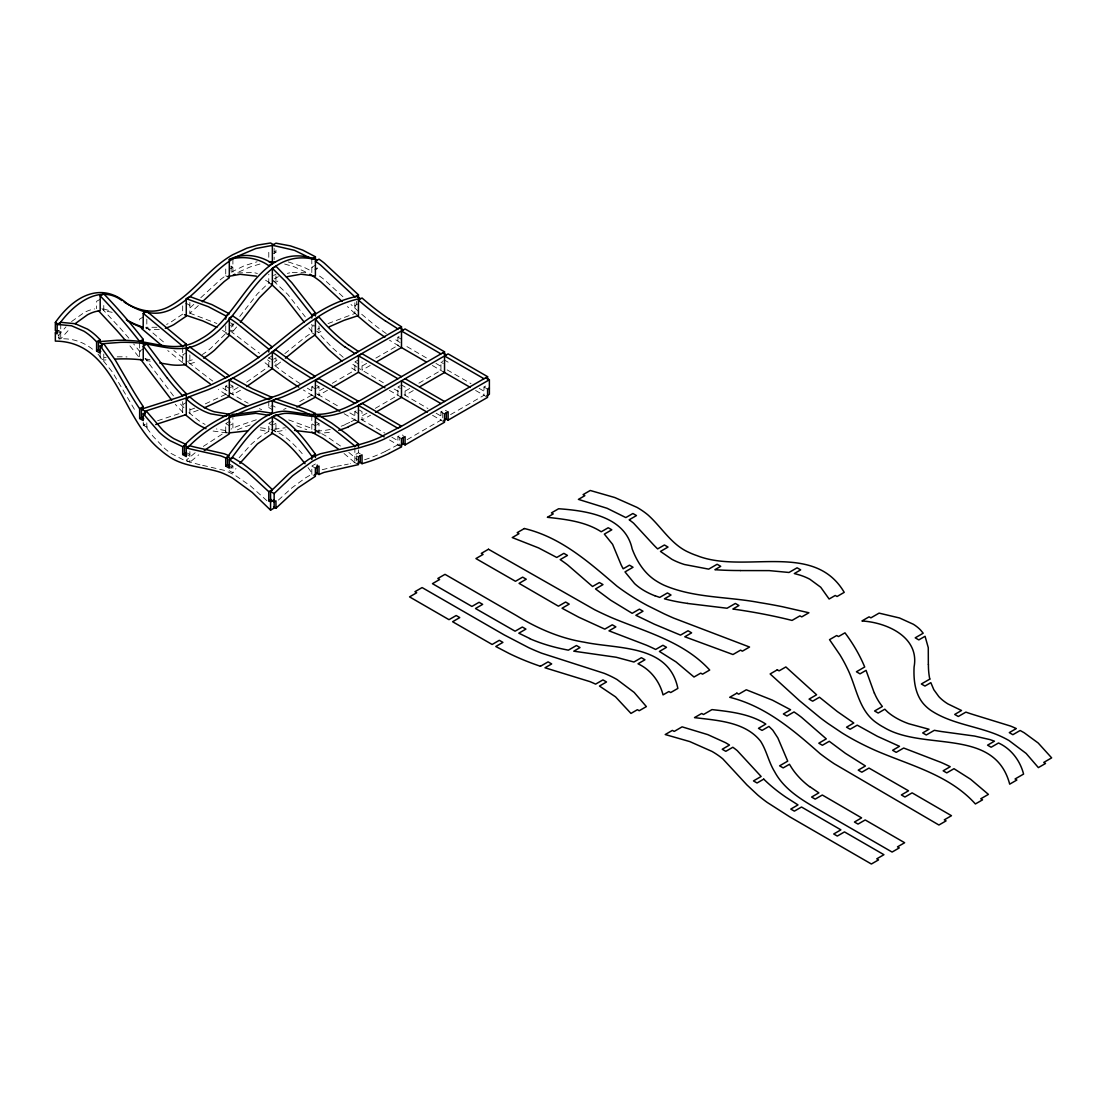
<?xml version="1.0" encoding="UTF-8"?>
<svg xmlns="http://www.w3.org/2000/svg" width="1107" height="1107" viewBox="0 0 1107 1107"><rect width="100%" height="100%" fill="white"/><g stroke="black" fill="none" stroke-linecap="round" stroke-linejoin="round"><path stroke-width="0.75" stroke-dasharray="5 3.75" d="M230.837 468.621L232.373 466.504M229.315 470.738L232.899 472.814L235.957 468.565M239.776 316.45L257.294 293.978L268.78 282.783L268.78 274.162M239.14 457.703L251.386 444.115L260.588 436.283L268.78 431.329L272.364 433.404M58.159 335.615L66.033 326.828M58.339 337.51L60.733 338.894L69.63 328.904M225.731 325.749L225.731 333.484L210.828 348.248A69.589 40.184 -60 0 1 202.387 354.531M200.782 297.714L220.556 279.531A94.524 54.575 -60 0 1 225.731 275.712L225.731 267.244M278.383 500.101L291.944 487.8L305.767 477.698L311.814 474.225L315.398 476.287M198.361 305.56L196.409 307.372A167.641 96.779 -60 0 1 189.864 313.212L189.864 302.46M193.794 304.397L192.826 305.297A167.641 96.779 -60 0 1 188.107 309.545M71.54 321.57L83.952 312.686A50.438 29.128 -60 0 1 92.628 309.323L94.635 308.922M195.164 452.749L186.28 460.194L189.864 462.269L198.748 454.825M284.831 353.631L303.415 338.576A148.905 85.972 -60 0 1 311.814 332.709L311.814 324.323L315.398 326.385M277.013 359.996L274.204 362.238M280.597 362.072L275.947 365.753L273.554 364.369M182.683 314.111L170.201 322.594A60.027 34.663 -60 0 1 166.576 324.379M272.364 355.762L268.78 357.838L268.78 366.459L246.64 382.192M203.301 446.398L225.731 431.813L229.315 433.875M273.554 280.846L275.947 282.23L279.919 279.794M316.602 331.145L318.996 332.529L320.947 331.353M238.13 387.478L230.602 391.781M274.315 278.895L278.411 276.639M240.482 390.273L232.899 394.549L230.519 393.165M332.238 383.34L354.863 370.208L354.863 361.92L358.447 359.844M231.28 272.142L244.301 265.735L257.087 261.764M317.363 329.277L319.383 328.115M323.894 388.197L317.239 392.03M327.478 390.273L318.996 395.157L316.602 393.774M100.184 299.25L96.6 301.312L96.6 308.673M58.934 332.82L60.733 331.796L57.149 329.72M143.232 317.017L139.648 319.079L139.648 322.455M230.519 268.627L232.899 267.244L229.315 265.182M273.554 253.683L275.947 252.299L275.947 247.747M143.232 348.968L139.648 351.03L143.232 353.105M273.554 275.546L275.947 274.162M315.398 265.182L311.814 267.244L315.398 269.319M230.519 325.583L232.899 324.199L232.899 331.436L230.519 330.066M186.28 352.829L182.683 354.89L186.28 356.966M186.28 402.519L182.683 404.595L186.28 406.67M358.447 303.664L354.863 305.726L358.447 307.801M229.315 396.444L225.731 394.369L225.731 386.191L229.315 384.115M273.554 359.208L275.947 357.838L275.947 365.753M230.519 387.561L232.899 386.191L232.899 394.549M225.731 431.813L225.731 423.607L229.315 421.532L232.899 423.607L230.519 424.991M268.78 401.191L268.78 407.528L272.364 405.466L275.947 407.528L273.554 408.912M188.065 455.544L189.864 454.507L186.28 452.431M315.398 397.178L311.814 395.116L311.814 386.855L315.398 384.779M401.495 347.529L397.897 345.467L397.897 337.192L401.495 335.117M316.602 388.239L318.996 386.855L318.996 395.157M362.418 365.836L366.638 363.4M268.78 431.329L268.78 423.275L272.364 421.2L275.947 423.275L275.947 431.882L285.91 429.862M370.222 365.476L362.031 370.195L362.031 361.92M273.554 424.659L275.947 423.275M230.519 467.445L232.899 466.061L232.899 472.814M316.602 425.102L318.996 423.718L318.996 433.045L321.556 432.989A128.979 74.46 -60 0 0 332.681 431.73M358.447 421.878L354.863 419.816L354.863 411.624L358.447 409.548L362.031 411.624L362.031 419.982L370.527 415.236M375.287 408.358L397.897 395.296L397.897 387.021L400.291 385.637M418.889 383.188L440.946 370.444L440.946 362.169L443.34 360.785M405.466 390.937L409.673 388.502M413.271 390.577L405.079 395.296L405.079 387.021L401.495 384.945M311.814 474.225L311.814 466.061L315.398 463.985M360.245 453.801L358.447 452.763L354.863 454.839L358.447 456.9M401.495 446.896L397.897 444.834L397.897 436.587L401.495 434.525L403.28 435.549M407.085 439.673L440.946 420.148L440.946 411.859L444.53 409.798L448.127 411.859M450.591 414.585L483.994 395.296L483.994 387.021L487.578 384.945M375.84 358.101L397.897 345.467M366.943 413.16L361.214 416.384M311.814 395.116L296.911 403.142M397.897 444.834L385.43 451.324M225.731 394.369L204.906 404.055M354.863 419.816L351.03 421.753M238.96 271.907L250.293 266.898L260.671 263.826M349.77 422.362L344.817 424.618M328.059 323.562L354.863 313.475L358.447 315.55M286.049 408.372L283.627 409.465M194.68 408.123L188.038 410.572M198.264 410.185L189.864 413.285L189.864 406.048M250.154 424.977L241.312 428.201A150.054 86.637 -60 0 0 236.4 430.332M322.206 469.714L335.379 466.504M256.298 419.774L237.714 426.14A150.054 86.637 -60 0 0 231.086 429.073M157.623 420.729L182.683 412.468L182.683 401.606M143.232 422.265L143.232 425.185L146.276 424.258M143.232 425.185L146.816 427.26L149.874 426.32M187.553 361.38L190.1 360.591A69.589 40.184 -60 0 0 195.081 358.613M274.135 429.225L285.329 427.786M358.447 464.622L354.863 462.546L350.213 463.667M287.35 273.374L289.757 272.862M348.304 464.082L344.402 464.885M341.371 465.452L336.708 466.268M156.917 327.285L145.792 327.257M237.631 272.959L252.188 272.516M101.387 358.737L103.767 360.121L106.826 359.789M159.297 329.526L150.649 329.512L145.017 327.81M292.234 272.474L305.795 272.751M316.685 430.955L317.972 430.927A128.979 74.46 -60 0 0 330.301 429.405M226.714 432.92L212.752 430.997M260.449 427.759L269.79 429.046M225.537 430.581L216.335 428.935M260.2 429.959L267.451 431.439M145.003 358.82L150.04 359.706M150.303 361.186L146.816 360.619L146.816 355.831M202.636 465.327L224.264 470.35A94.026 54.285 60 0 1 236.123 475.996L250.376 485.848L267.631 501.374M103.684 308.964L110.146 310.846M199.938 464.802L184.855 460.623L171.031 453.427A59.114 34.123 60 0 1 164.306 448.141L152.932 436.186L143.398 423.386M254.887 272.848L257.405 273.471M288.235 261.93L302.986 266.787L312.188 271.395M284.637 264.006L294.337 266.87L307.109 272.668M189.698 313.129L216.903 323.493M112.181 312.326L103.767 310.652L103.767 302.875M288.719 419.899L312.838 428.81M296.731 425.752L306.764 429.724M271.035 429.364C284.942 434.193 295.265 445.498 304.563 456.43M314.07 429.391L326.662 436.421L341.855 446.965M337.372 405.743L316.381 393.622M349.881 412.911L357.118 417.076M344.069 413.7L356.163 420.66M274.149 251.275L275.947 252.299M444.53 360.093L448.127 362.169M397.897 337.192L401.495 339.254M440.946 362.169L443.34 363.539M483.994 387.021L487.578 389.083M426.389 357.907L404.913 345.412M435.964 363.428L443.201 367.607M447.145 369.89L470.987 383.645M479.179 388.377L485.461 392.003M432.38 365.504L444.53 372.519M475.595 390.453L487.578 397.371M268.78 282.783L272.364 284.859M225.731 275.712L229.315 277.788M311.814 332.709L315.398 334.784M354.863 361.92L358.447 363.995M397.897 387.021L400.291 388.391M440.946 411.859L444.53 413.935M383.354 382.759L359.429 368.659M394.092 388.958L400.167 392.459M404.11 394.742L427.939 408.497M436.13 413.229L442.413 416.855M389.332 390.356L401.495 397.371M432.546 415.305L444.53 422.224M230.519 322.829L232.899 324.199M189.864 305.394L186.28 303.332L182.683 305.394L182.683 312.658M268.78 357.838L272.364 359.9M316.602 385.471L318.996 386.855M225.731 333.484L229.315 335.559M311.814 386.855L315.398 388.931M354.863 411.624L358.447 413.686M397.897 436.587L401.495 438.663M361.062 419.345L384.904 433.141M268.78 366.459L272.364 368.534M318.996 423.718L315.398 421.656L311.814 423.718L315.398 425.794M316.602 431.675L318.996 433.045M230.519 384.807L232.899 386.191M268.78 407.528L272.364 409.604M225.731 386.191L229.315 388.253M268.78 423.275L272.364 425.351M273.554 430.512L275.947 431.882M311.814 466.061L315.398 468.123M225.731 423.607L229.315 425.683M229.315 463.985L232.899 466.061M391.864 437.196L399.378 441.555M389.512 439.977L399.696 445.913L399.696 437.625M312.797 395.697L303.387 390.024M222.507 330.481L226.7 332.999M311.62 390.785L306.971 387.948M398.88 346.021L389.47 340.167M400.07 342.492L393.068 338.092M229.481 392.404L231.93 393.94A260.754 150.552 60 0 0 248.148 403.197M355.845 370.734L348.747 366.085M265.555 280.209L269.748 282.894M225.897 394.479L218.3 389.484M230.284 330.938L259.591 353.354M357.021 367.137L350.02 362.404M300.163 383.645L297.921 382.178A314.692 181.686 60 0 1 282.064 371.094L272.53 363.816M227.004 390.813L221.884 387.422M386.246 333.567L384.004 331.989A207.064 119.556 60 0 1 372.755 323.548L361.048 313.696M92.518 349.217C83.15 341.676 70.959 337.746 58.934 339.033L58.934 330.758M273.332 280.832L287.862 294.476L305.324 316.948M268.946 365.877L263.923 361.892M267.507 359.83L270.039 361.851M188.564 362.529L208.005 377.57A390.896 225.69 60 0 0 212.821 381.085M182.613 362.709L167.738 350.532M343.212 357.312L331.975 347.432L318.013 332.515M183.056 358.101L173.854 350.559M348.83 452.445L357.63 459.834M344.014 453.51L355.347 463.03M163.407 341.855L145.017 326.33M188.882 412.607L198.291 420.259A66.282 38.261 60 0 0 205.099 424.438M358.613 311.524L351.016 304.508M355.029 313.599L347.432 306.584M342.907 296.704L324.047 279.434A94.026 54.285 60 0 0 316.381 273.955M182.849 412.358L175.252 404.318M98.011 354.143L112.347 371.98L135.801 411.679M101.982 308.562L120.359 328.378A351.403 202.885 60 0 1 129.81 339.337M183.956 407.791L178.836 402.242M311.98 331.713L307.815 326.662M311.399 324.586L313.087 326.662M140.008 351.874L135.552 346.311A351.403 202.885 60 0 0 133.67 343.986M173.495 395.932L145.183 358.502M138.513 356.62L131.968 348.387A351.403 202.885 60 0 0 129.132 344.914M308.023 467.611L312.686 474.087M442.745 412.897L442.745 421.186M358.447 449.829L358.447 452.763M356.648 301.381L356.648 304.688M356.648 455.876L356.648 462.505M354.863 302.778L354.863 313.475M354.863 447.491L354.863 462.546M318.996 325.956L318.996 332.529M311.814 258.844L311.814 274.01M311.814 415.554L311.814 430.927M275.947 275.781L275.947 282.23M274.149 248.369L274.149 259.55M268.78 252.299L268.78 259.744M232.899 259.066L232.899 272.142M232.899 414.281L232.899 430.332M231.114 266.22L231.114 272.848M189.864 354.89L189.864 363.802L193.683 362.653A69.589 40.184 -60 0 0 197.433 361.256M189.864 451.587L189.864 462.269M182.683 347.653L182.683 362.487M146.816 319.079L146.816 328.834M146.816 422.874L146.816 427.26M139.648 343.059L139.648 356.634M103.767 354.046L103.767 360.121M100.184 353.493L100.184 358.045L103.242 357.713A362.584 209.334 -60 0 1 106.203 357.423M60.733 323.908L60.733 338.894M261.653 409.659A292.193 168.707 60 0 1 259.384 408.649M236.607 327.008A197.129 113.813 -60 0 1 232.899 331.436M233.964 323.77A197.129 113.813 -60 0 1 231.155 327.188M117.217 356.828A362.584 209.334 -60 0 1 127.001 356.938M344.803 424.811A128.979 74.46 -60 0 1 341.15 426.237M385.416 451.379A221.109 127.651 -60 0 1 363.525 460.111"/><path stroke-width="1.5" d="M229.91 466.407L227.53 465.023L227.53 456.734C241.88 437.915 257.945 412.358 284.264 411.181C295.154 411.846 305.836 414.959 316.823 414.392C336.791 414.322 354.461 403.778 371.219 394.134L444.53 351.805L444.53 355.126M239.873 463.376L257.377 443.935L272.364 433.404L272.364 416.841L275.947 414.765C292.788 423.455 304.425 439.244 315.398 454.174L315.398 457.44M240.427 322.262L259.384 297.797L272.364 284.859L272.364 268.281L275.947 266.22L291.805 282.686L315.398 312.88L315.398 316.007M57.744 332.142L55.35 330.758L55.35 322.469C73.408 296.704 100.82 280.348 127.692 304.093C138.472 310.68 151.631 315.62 164.306 311.98A59.114 34.123 -60 0 0 171.031 309.49C192.051 298.973 206.123 279.268 224.264 264.947A94.026 54.285 -60 0 1 236.123 256.907L255.772 248.549L274.149 245.062L270.565 242.987L257.931 245.007L246.792 248.231L232.539 254.831A94.026 54.285 -60 0 0 220.68 262.871C202.539 277.193 188.467 296.897 167.448 307.414A59.114 34.123 -60 0 1 160.723 309.905C148.047 313.544 134.874 308.618 124.095 302.031M273.554 506.868L275.947 508.251L275.947 500.807L274.149 501.845L270.565 499.783L270.565 491.494L288.955 473.754L308.604 459.433A94.026 54.285 -60 0 1 320.449 453.773L355.029 445.941L369.157 441.638A207.064 119.556 -60 0 0 380.421 437.099L403.806 424.977L487.578 376.657L487.578 379.978M57.744 331.45L55.35 332.82L55.35 341.108C115.502 341.593 120.801 418.654 160.723 450.217A59.114 34.123 60 0 0 167.448 455.489C182.959 467.043 203.038 466.545 220.68 472.412A94.026 54.285 60 0 1 232.539 478.072L252.188 492.394L270.565 510.133L274.149 508.058L274.149 493.57L292.539 475.83L312.188 461.494A94.026 54.285 -60 0 1 324.047 455.849L358.613 448.017L372.755 443.713A207.064 119.556 -60 0 0 384.004 439.161L407.39 427.039L489.377 379.77L489.377 394.258L486.983 395.642M275.947 508.251L298.004 487.855L315.398 476.287L315.398 468.123L318.996 466.061L318.996 474.516A94.524 54.575 -60 0 1 324.157 472.371L358.447 464.622L358.447 456.9L362.031 454.839L362.031 463.667A221.109 127.651 -60 0 0 389.014 453.455M202.332 301.768L224.154 281.607A94.524 54.575 -60 0 1 229.315 277.788L229.315 259.508C242.724 252.493 260.076 255.122 272.364 263.591L268.78 265.652C257.447 257.613 242.558 255.731 229.315 259.508M55.35 332.82L57.149 333.857L57.149 324.393L60.733 322.331L75.124 323.701L87.536 314.762A50.438 29.128 -60 0 1 96.212 311.399L100.184 310.735L100.184 295.915L103.767 293.853L106.826 297.036A362.584 209.334 60 0 1 143.246 339.379L143.232 344.18M186.875 454.852L184.482 453.469L184.482 445.18C210.067 418.626 244.578 406.518 278.48 395.088A314.692 181.686 -60 0 0 294.337 387.879L357.478 352.123M285.426 358.156L306.999 340.652A148.905 85.972 -60 0 1 315.398 334.784L315.398 319.148L318.996 317.072L321.556 319.978A128.979 74.46 60 0 0 348.387 344.858M204.255 450.48L229.315 433.875L229.315 416.343L232.899 414.281A197.129 113.813 60 0 0 237.548 414.046L259.384 411.209L272.364 413.257L268.78 415.319L255.8 413.285L233.964 416.121A197.129 113.813 60 0 1 229.315 416.343M246.598 386.564L272.364 368.534L272.364 351.971L275.947 349.895L294.476 363.317L315.398 376.477L311.814 378.552L290.878 365.393L272.364 351.971M232.899 275.408L234.864 274.204M332.474 387.367L358.447 372.27L358.447 355.776L362.031 353.714L401.495 376.657M129.782 321.791A207.12 119.584 -60 0 0 143.19 327.963L143.232 313.364L146.816 311.288L186.28 344.139L186.28 347.031M143.232 409.853L143.232 406.573A207.12 119.584 60 0 1 129.782 384.959L115.253 359.955L103.767 343.779L100.184 345.854L100.184 353.091L96.6 351.016L96.6 341.8L100.184 339.738L96.212 335.808A50.438 29.128 60 0 0 87.536 329.139L75.124 323.701M269.305 262.207L272.364 261.819L272.364 245.242L275.947 243.18L290.338 245.865L302.751 250.127L315.398 256.769L315.398 260.131M165.344 328.253A60.027 34.663 -60 0 0 173.799 324.669L186.28 316.173L186.28 298.655L189.864 296.593L211.921 304.605L229.315 313.765L225.731 315.841L225.731 319.19M96.6 351.016L98.993 349.632M143.232 339.406L139.648 341.468A362.584 209.334 60 0 0 103.242 299.098L100.184 295.915M115.46 359.097A362.584 209.334 -60 0 1 143.246 360.079L143.232 346.117L146.816 344.056L170.727 375.896A121.784 70.308 60 0 0 186.239 393.635M315.398 256.769L311.814 258.844L294.42 250.32L272.364 245.242M286.339 276.847L301.007 274.19L315.398 276.072L315.398 261.21L318.996 259.149A94.524 54.575 60 0 1 324.157 262.968L358.447 294.808L358.447 297.755M203.55 358.087A69.589 40.184 -60 0 0 214.412 350.296L229.315 335.559L229.315 318.11L232.899 316.048A150.054 86.637 60 0 1 241.312 321.943L272.364 347.114L268.78 349.175L268.78 352.068M315.398 269.319L317.197 268.281M186.28 344.139L182.683 346.2L143.232 313.364M186.28 349.079L189.864 347.017L229.315 375.73L225.731 377.805L186.28 349.079L186.28 364.563A121.784 70.308 -60 0 1 170.769 364.757L159.782 362.985M143.232 413.755L159.339 432.408A60.027 34.663 60 0 0 170.201 440.724L182.683 446.647L186.28 444.571L173.799 438.649A60.027 34.663 60 0 1 162.923 430.346L146.816 411.679L143.232 413.755L143.232 420.563L139.648 418.488L139.648 408.649L143.232 406.573M311.814 318.069L311.814 314.955L315.398 312.88M139.648 418.488L142.028 417.104M182.683 395.628L186.28 393.552L186.28 396.541M358.447 294.808L354.863 296.87L320.573 265.043A94.524 54.575 60 0 0 315.398 261.21M186.28 399.004L189.864 396.929L193.683 400.208A69.589 40.184 60 0 0 214.412 411.776L229.315 414.253L225.731 416.329L210.828 413.866A69.589 40.184 60 0 1 190.086 402.353L186.28 399.004L186.28 414.544L155.713 424.521M329.374 326.745L344.056 320.31L358.447 315.55L358.447 300.066L362.031 297.991A221.109 127.651 60 0 0 389.014 318.927M229.315 380.047L232.899 377.971L252.631 388.889L272.364 397.524L268.78 399.599L264.947 398.077L246.64 389.761L229.315 380.047L229.315 396.444L204.283 407.846M182.683 446.647L182.683 454.507L186.28 456.568L186.28 447.823L189.864 445.747A167.641 96.779 60 0 0 196.409 447.463L224.154 453.732A94.524 54.575 60 0 1 227.544 455.088M272.364 412.773L272.364 400.955L275.947 398.894L306.999 409.645A148.905 85.972 60 0 1 315.398 413.478L315.398 416.744M389.014 318.871L401.495 326.786L397.897 328.862L385.43 320.933M182.683 454.507L185.077 453.123M315.398 380.656L318.996 378.58L358.447 401.274L354.863 403.335L315.398 380.656L315.398 397.178L339.766 411.237M377.017 361.56L401.495 347.529L401.495 331.007L405.079 328.945L444.53 351.805M186.28 447.823A167.641 96.779 60 0 0 192.826 449.539L220.556 455.807A94.524 54.575 60 0 1 225.731 457.952L229.315 455.876M225.731 457.952L225.731 466.061L229.315 468.123L229.315 459.723L232.899 457.648L243.291 463.999L255.33 473.381L272.364 489.612L268.78 491.688L268.78 500.807L270.565 501.845L274.149 499.783M315.398 413.478L311.814 415.554A148.905 85.972 60 0 0 303.415 411.721L272.364 400.955M225.731 466.061L228.125 464.677M294.573 430.415L315.398 432.989L315.398 417.436L318.996 415.36L331.643 423.082L346.768 434.207L358.447 443.949L358.447 446.882M358.447 405.411L362.031 403.335L401.495 426.223L397.897 428.298L358.447 405.411L358.447 421.878L348.414 426.693M375.522 412.371L401.495 397.371L401.495 380.808L440.946 403.585M420.065 386.647L444.53 372.519L444.53 355.956L483.994 378.732M311.814 459.516L311.814 456.25L315.398 454.174M358.447 443.949L354.863 446.024L332.806 428.437L315.398 417.436M268.78 500.807L271.16 499.437M314.803 474.682L317.197 473.312L317.197 465.023M357.852 463.459L360.245 462.089L360.245 455.461M489.377 388.045L487.578 389.083L487.578 397.371L448.127 420.148L445.734 418.764M400.9 445.222L403.28 443.838L403.28 437.21M443.935 420.494L446.329 419.11L446.329 412.482M540.451 666.276L548.09 661.861L551.687 663.923L545.004 667.784L589.713 681.552A94.524 54.575 0 0 1 595.608 684.126L602.941 679.892L606.525 681.967L599.454 686.049L615.534 696.857L630.962 713.42L637.411 709.698L639.196 710.736L646.377 706.598L634.159 692.415L617.097 679.573A94.026 54.285 0 0 0 604.214 673.333L541.655 653.199A207.064 119.556 0 0 1 528.717 647.678L504.128 634.865L422.099 587.568L414.931 591.705L416.716 592.743L409.548 596.881L448.999 619.671L456.181 615.52L459.765 617.595L452.597 621.733L492.131 644.468L499.326 640.316L502.924 642.378L495.784 646.502L508.888 653.351A221.109 127.651 0 0 0 540.437 666.276M929.866 679.075L921.342 683.988L924.94 686.063L930.835 682.659L933.81 689.689L938.847 696.635A60.027 34.663 0 0 0 947.938 703.927L961.526 710.5L954.718 714.43L958.302 716.492L965.885 712.119A167.641 96.779 0 0 0 974.229 714.873L1010.4 726.012A94.524 54.575 0 0 1 1016.295 728.572L1009.28 732.626L1012.863 734.702L1020.142 730.495L1024.183 732.751L1038.2 743.018L1051.65 757.866L1043.749 762.432L1045.534 763.47L1038.366 767.608L1026.147 753.438L1009.086 740.597A94.026 54.285 0 0 0 996.203 734.342C974.727 725.805 950.622 723.466 931.015 710.514A59.114 34.123 0 0 1 925.48 705.934C915.143 695.929 913.413 680.597 914.091 666.954C919.682 636.982 886.693 622.397 861.924 620.972L869.092 616.834L870.891 617.858L879.083 613.126L899.493 617.969L913.386 624.279A50.438 29.114 0 0 1 920.637 630.118L923.196 633.218L915.212 637.826L918.796 639.901L925.065 636.29L928.275 647.692L928.344 664.38M763.747 779.12L757.05 782.995L753.466 780.919L761.132 776.491L737.276 750.671A94.524 54.575 0 0 0 732.834 747.267L725.805 751.321L722.221 749.259L729.499 745.053L725.597 742.714L707.802 734.633L682.092 726.856L674.191 731.423L672.392 730.385L665.224 734.536L689.772 741.579L712.009 751.432A94.026 54.285 0 0 1 722.829 758.876L746.907 784.905L757.7 794.992A207.064 119.556 0 0 0 767.262 802.464L789.457 816.662L871.375 864.014L878.557 859.876L876.758 858.838L883.939 854.701L844.475 831.911L837.307 836.062L833.723 833.986L840.891 829.849L801.51 807.017L794.369 811.14L790.785 809.079L797.995 804.914L786.136 797.344A221.109 127.651 0 0 1 763.733 779.12M315.398 397.178L296.884 407.03M402.685 443.533L405.079 444.917L444.53 422.224L444.53 413.935L448.127 411.859L448.127 420.148M389.014 453.386L401.495 446.896L401.495 438.663L405.079 436.587L405.079 444.917M141.433 409.161L179.472 397.012L204.408 387.685A390.896 225.69 -60 0 0 212.959 383.991L228.333 376.435A260.754 150.552 -60 0 0 246.806 365.518A292.193 168.707 -60 0 0 260.339 356.191C290.726 333.664 318.124 304.591 356.648 296.413L360.245 298.489C321.722 306.653 294.31 335.739 263.936 358.267A292.193 168.707 -60 0 1 250.39 367.579A260.754 150.552 -60 0 1 231.93 378.511L216.543 386.052A390.896 225.69 -60 0 1 208.005 389.761L183.056 399.087L145.017 411.237L141.433 409.161L141.433 417.45L143.827 418.833M227.53 276.57L240.164 274.287L256.354 276.155M247.705 430.803L229.149 432.92M98.398 341.703L116.775 340.278A351.403 202.885 -60 0 1 131.968 340.679C152.738 341.814 174.574 352.275 194.707 342.188A66.282 38.261 -60 0 0 201.516 338.507C242.779 315.924 259.01 237.106 317.197 260.007C260.103 244.509 246.003 318.027 205.099 340.582A66.282 38.261 -60 0 1 198.291 344.249C178.158 354.337 156.322 343.89 135.552 342.741A351.403 202.885 -60 0 0 120.359 342.354L101.982 343.765L98.398 341.703L98.398 349.978L100.779 351.362M57.149 324.393L71.54 325.762L83.952 331.214A50.438 29.128 60 0 1 92.628 337.87L96.6 341.8M740.334 570.575L769.254 570.617L789 572.471L797.095 567.808L800.679 569.87L794.314 573.551L799.697 575.031A50.438 29.114 0 0 1 809.812 579.21L820.73 587.236L829.115 599.012L835.259 595.469L837.058 596.507L844.226 592.356C813.742 540.507 744.347 574.45 697.064 555.659A59.114 34.123 0 0 1 689.121 552.476C671.354 544.824 661.751 527.167 647.844 514.838A94.026 54.285 0 0 0 637.023 507.393L614.8 497.541L590.239 490.484L583.071 494.635L584.856 495.673L578.421 499.382L607.106 508.293L625.829 517.578L632.9 513.496L636.483 515.571L629.15 519.792A94.524 54.575 0 0 1 633.605 523.196L652.881 544.091A167.641 96.779 0 0 0 657.655 548.906L664.421 544.99L668.019 547.066L660.464 551.424L671.838 559.27A60.027 34.663 0 0 0 684.472 564.515L708.688 569.136L717.142 564.266L720.726 566.327L714.901 569.704A207.12 119.584 0 0 0 740.334 570.534M270.565 261.626L275.463 262.248M687.502 603.453L727.05 608.241L735.352 603.453L738.936 605.515L732.862 609.03A362.584 209.334 0 0 1 787.769 619.367L792.045 620.418L799.932 615.866L801.717 616.903L808.899 612.766L782.538 606.747A351.403 202.885 0 0 0 759.416 602.554C727.728 596.507 694.075 598.195 664.006 585.202A66.282 38.261 0 0 1 656.977 581.396C644.897 574.159 636.995 561.816 632.152 548.864C625.164 516.166 586.392 510.714 558.62 508.75L551.438 512.887L553.237 513.925L547.384 517.301C565.802 519.349 585.299 521.535 601.239 531.775L608.213 527.748L611.811 529.81L604.353 534.114L612.6 544.34L621.055 564.667A197.129 113.813 0 0 0 623.186 568.804L629.454 565.179L633.038 567.254L624.998 571.904L634.574 583.583A69.589 40.184 0 0 0 654.915 595.787M186.28 298.655L208.337 306.681L225.731 315.841M184.482 314.72L202.858 320.933L216.875 327.381M654.97 595.732L659.73 597.406L667.438 592.951L671.022 595.026L664.449 598.818A121.784 70.308 0 0 0 687.53 603.398M205.999 428.658L201.516 426.513A66.282 38.261 60 0 1 194.707 422.32L185.298 414.668M529.727 638.49L518.837 633.19L525.922 629.094L522.338 627.032L515.101 631.198L475.498 608.504L482.666 604.367L479.082 602.291L471.914 606.442L432.45 583.666L439.631 579.514L437.832 578.477L445.014 574.339L516.526 615.63C537.31 628.361 559.976 638.282 584.164 642.171C618.093 649.325 668.849 644.177 677.858 688.416L670.69 692.553L668.891 691.515L663.038 694.892C659.689 681.538 650.612 669.583 637.992 663.799L644.966 659.772L641.382 657.71L633.924 662.014L616.225 657.254L573.772 651.179L580.013 647.567L576.429 645.506L568.348 650.169L564.556 649.394A128.979 74.46 0 0 1 529.589 638.601M272.364 416.841C289.204 425.531 300.841 441.306 311.814 456.25M311.8 432.131L323.078 438.483L338.272 449.041M271.395 432.948C285.329 439.645 295.666 451.767 305.048 463.708M229.315 459.723L246.709 471.291L268.78 491.688M129.74 321.86L126.392 319.881M487.578 376.657L448.127 353.88L374.816 396.209C357.409 406.297 338.839 417.159 318.013 416.481C306.708 416.869 295.79 412.828 284.513 413.395C259.896 417.09 244.965 440.531 231.114 458.81L227.53 456.734M442.745 352.842L446.329 354.918M485.779 377.695L489.377 379.77M440.946 353.88L401.495 331.007M425.849 361.74L401.329 347.473M443.561 371.952L470.267 387.381M405.079 378.732L444.53 401.509M397.897 378.732L358.447 355.776M384.932 387.81L358.281 372.243M400.526 396.804L427.233 412.233M357.478 421.407L384.184 436.878M121.908 300.564C98.814 283.184 72.232 305.532 58.934 324.545L55.35 322.469M139.648 325.818L143.232 327.88M359.637 462.283L362.031 463.667M316.602 473.146L318.996 474.516M270.565 491.494L274.149 493.57M184.482 445.18L188.065 447.256C213.665 420.702 248.162 408.594 282.064 397.164A314.692 181.686 -60 0 0 297.921 389.955L403.28 329.941L399.696 327.866L354.863 353.548L344.817 346.754M358.447 351.473L348.414 344.692M298.835 387.173L294.337 384.254A314.692 181.686 60 0 1 278.48 373.156L271.381 367.787M228.014 333.857L258.706 357.658M384.918 337.165L380.421 334.065A207.064 119.556 60 0 1 369.157 325.61L357.464 315.772M809.687 786.579L818.862 792.861L811.611 797.054L815.195 799.116L822.307 795.02L861.606 817.879L854.438 822.031L858.022 824.092L865.204 819.955L904.654 842.731L897.486 846.869L899.271 847.907L892.104 852.058L820.578 810.767C803.156 800.748 784.448 790.08 774.623 771.704C768.645 762.114 766.681 750.643 760.551 741.164C745.039 721.681 717.281 720.477 694.518 717.613L701.686 713.475L703.485 714.513L711.981 709.601C730.399 711.649 749.896 713.835 765.836 724.075L758.475 728.323L762.059 730.399L768.95 726.413L772.783 730.177L777.861 737.94L787.714 761.146L779.605 765.823L783.189 767.898L789.457 764.273L790.799 766.459A128.979 74.46 0 0 0 809.508 786.648M271.063 283.904L284.264 296.538L304.383 322.386M341.883 361.131L328.392 349.494L314.43 334.591M268.78 349.175L237.714 324.005A150.054 86.637 60 0 0 229.315 318.11M183.665 363.553L204.408 379.646A390.896 225.69 60 0 0 210.192 383.838M272.364 268.281L285.329 281.22L311.814 314.955M161.982 345.73L141.433 328.405M342.091 301.464L320.449 281.51A94.026 54.285 60 0 0 310.002 274.287M98.398 310.638L116.775 330.453A351.403 202.885 60 0 1 125.202 340.209M315.398 319.148L317.972 322.054A128.979 74.46 60 0 0 344.803 346.92M171.71 400.167L140.617 359.291M100.184 345.854L111.669 362.031L126.156 387.063M167.143 377.971L143.232 346.117M874.336 693.176L866.061 670.358L860.014 673.845L856.417 671.769L864.705 666.995A362.584 209.334 0 0 0 846.8 635.293L844.973 632.83L838.497 636.567L836.712 635.529L829.53 639.666L839.95 654.874A351.403 202.885 0 0 1 847.215 668.227C856.597 686.783 858.465 710.929 877.27 723.314A66.282 38.261 0 0 0 883.856 727.368C923.833 751.528 994.556 726.967 1009.695 784.157L1016.863 780.02L1015.064 778.982L1023.574 774.084C1020.211 760.717 1011.148 748.775 998.514 742.991L991.139 747.239L987.555 745.163L994.446 741.192L990.128 739.642L974.492 736.044L941.531 731.547A197.129 113.813 0 0 1 934.363 730.316L926.282 734.979L922.698 732.917L929.008 729.264L908.778 723.743A69.589 40.184 0 0 1 887.634 711.995L884.825 709.213L878.183 713.046L874.599 710.985L882.376 706.487A121.784 70.308 0 0 1 874.461 693.162M401.495 326.786L401.495 330.121M270.565 501.845L270.565 510.133M145.017 411.237L145.017 414.558M101.982 343.765L101.982 347.086M100.184 339.738L100.184 342.81M929.769 679.075A207.12 119.584 0 0 1 928.427 664.38M139.607 408.691A207.12 119.584 60 0 1 126.198 387.035M182.655 395.697A121.784 70.308 60 0 1 167.185 377.916M246.806 406.407A260.754 150.552 60 0 1 228.333 396.015M385.416 320.988A221.109 127.651 60 0 1 358.447 300.08M138.693 325.583A207.12 119.584 -60 0 1 128.204 320.864M348.387 426.887A128.979 74.46 -60 0 1 338.714 430.277M488.464 549.252L481.296 553.389L483.095 554.427L475.927 558.565L515.475 581.286L522.656 577.148L526.24 579.21L519.058 583.361L558.426 606.193L565.622 602.042L569.206 604.104L562.052 608.241L578.74 617.208L604.796 629.122L612.282 624.805L615.866 626.88L609.002 630.838L646.336 645.146A150.054 86.637 0 0 1 655.648 649.463L662.927 645.27L666.511 647.332L659.412 651.442L676.045 661.917L694.006 677.014L700.731 673.139L702.53 674.177L709.698 670.039C683.822 641.686 646.17 632.083 612.074 617.844A314.692 181.686 0 0 1 594.542 609.666L488.464 549.252M524.358 528.523L517.19 532.675L518.975 533.699L512.264 537.573L538.528 547.896L556.752 557.458L563.864 553.348L567.448 555.423L560.17 559.616A148.905 85.972 0 0 1 567.697 564.985L592.536 586.489L599.399 582.531L602.983 584.607L595.511 588.924L610.635 600.188L632.166 613.32L639.417 609.141L643.001 611.202L635.902 615.298L654.251 624.154L680.514 635.114L688.028 630.769L691.626 632.844L684.804 636.774L732.972 654.528L740.569 650.141L742.368 651.179L749.536 647.028L673.679 618.107A390.896 225.676 0 0 1 664.062 613.79L647.54 605.584A260.754 150.538 0 0 1 629.288 594.791A292.193 168.693 0 0 1 617.056 586.226C589.159 562.467 561.249 537.31 524.358 528.523M736.875 693.162L729.707 697.299C765.491 706.183 793.235 730.011 820.093 753.659A314.692 181.686 0 0 0 834.263 763.788L938.916 825.019L946.084 820.882L944.299 819.844L951.48 815.707L912.113 792.861L904.945 797.012L901.361 794.937L908.529 790.799L868.981 768.064L861.827 772.202L858.243 770.126L865.439 765.975L845.43 753.355L829.268 741.303L822.39 745.26L818.806 743.198L826.292 738.867L801.523 717.322A150.054 86.637 0 0 0 794.023 711.939L786.952 716.021L783.369 713.96L790.606 709.767L772.451 700.164L746.298 689.786L738.673 694.2L736.875 693.162M777.308 669.818L770.14 673.955L799.669 700.828L820.218 717.765A390.896 225.676 0 0 0 827.704 723.3L841.929 732.848A260.754 150.538 0 0 0 860.623 743.378A292.193 168.693 0 0 0 875.471 750.449C910.162 765.491 949.045 774.692 975.392 803.959L982.573 799.821L980.774 798.784L988.413 794.383L970.548 779.217L953.985 768.701L946.748 772.88L943.15 770.804L950.235 766.722A148.905 85.972 0 0 0 940.95 762.377L903.686 748.028L896.2 752.359L892.616 750.283L899.479 746.312L877.367 736.307L857.233 725.154L850.121 729.25L846.537 727.188L853.788 722.996L837.321 711.552L819.484 697.244L812.649 701.188L809.065 699.112L816.592 694.767L785.859 666.954L779.107 670.856L777.308 669.818"/></g></svg>
